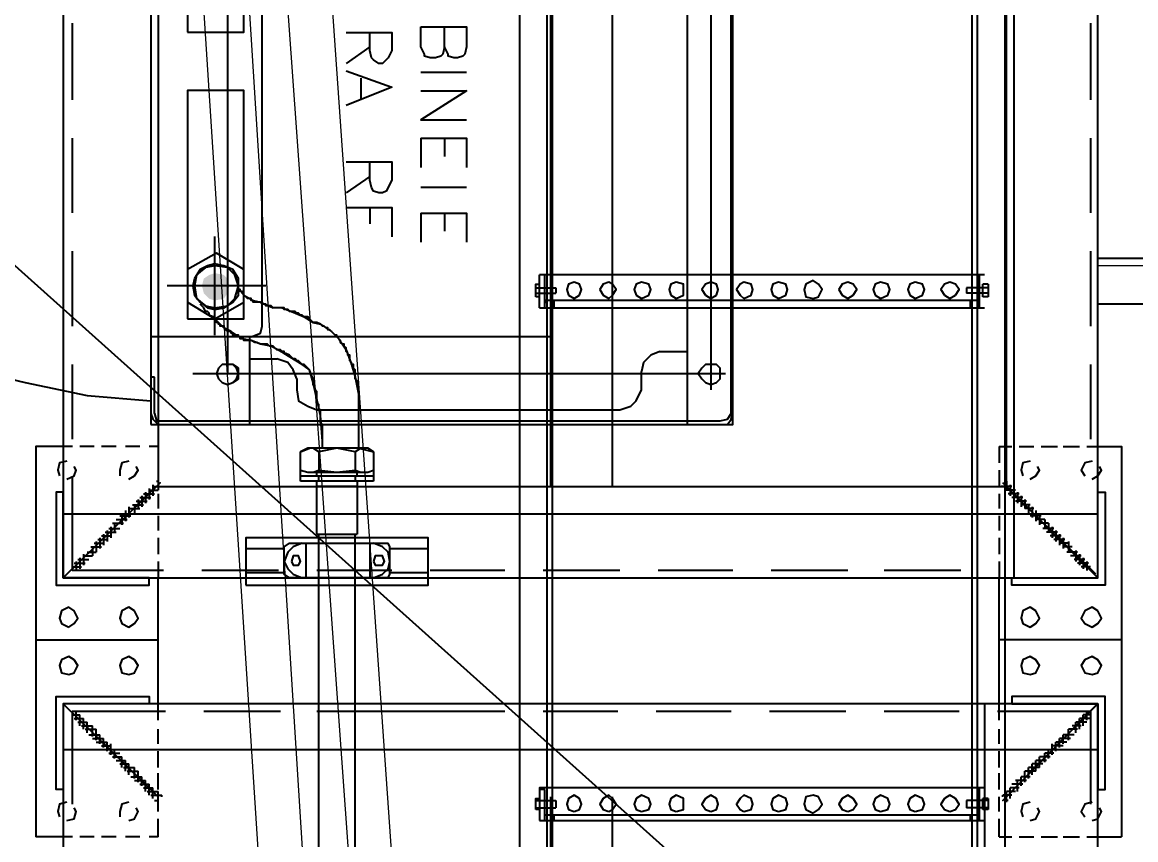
# Model space of a CAD drawing. Header units: millimetres. Extents: x 37 to 259, y 69 to 300.
# Drawn here: x 112.785 to 113.703, y 99.904 to 100.578 of the extents above; entities that cross this region are included whole.
import ezdxf
from ezdxf import colors
from ezdxf.entities.mleader import LeaderData, LeaderLine
from ezdxf.math import Vec2, Vec3

# ---------------------------------------------------------------- set-up
doc = ezdxf.new("R2010")
doc.units = ezdxf.units.MM
doc.linetypes.add('atContinuous2', pattern=[0])
doc.linetypes.add('DASHED2', pattern=[0.375, 0.25, -0.125])
doc.layers.get('0').update_dxf_attribs({"lineweight": 0})
for name, color, linetype, lineweight in [('1', 8, 'Continuous', 0), ('8', 8, 'Continuous', 0), ('9', 96, 'Continuous', 0), ('AT&T_PROYECTO ELECTRICA', 5, 'Continuous', 0), ('AUXILIAR', 8, 'DASHED2', 0), ('MANGUERA', 8, 'atContinuous2', 0)]:
    doc.layers.add(name, color=color, linetype=linetype, lineweight=lineweight)
doc.layers.add('AT&T_PROYECTO F.O', color=5, linetype='Continuous')
doc.styles.add('TEXTOS', font='romans.shx')

# ---------------------------------------------------------------- blocks, each defined once
blk = doc.blocks.new('A$Ca43bcb66')
at = {"linetype": 'Continuous'}
for points in [[(0.81384, 1.70139), (0.81685, 1.69838), (0.81685, 1.71794)], [(0.81384, 1.70139), (0.81384, 1.71343), (0.81685, 1.71794)], [(0.81685, 1.69838), (0.82437, 1.69688), (0.82437, 1.71944)], [(0.81685, 1.69838), (0.81685, 1.71794), (0.82437, 1.71944)], [(0.82437, 1.69688), (0.82437, 1.71944), (0.82888, 1.71794)], [(0.82437, 1.69688), (0.82888, 1.69838), (0.82888, 1.71794)], [(0.82888, 1.69838), (0.82888, 1.71794), (0.8334, 1.71343)], [(0.81234, 1.70741), (0.81384, 1.70139), (0.81384, 1.71343)], [(0.82888, 1.69838), (0.8334, 1.70139), (0.8334, 1.71343)], [(0.8334, 1.70139), (0.8334, 1.71343), (0.8349, 1.70741)]]:
    blk.add_hatch(color=256, dxfattribs=at).paths.add_polyline_path(points)
for p, q in [((0.19406, 2.14366), (0.55209, 2.14366)), ((0.55209, 2.14818), (0.55209, 2.1226)), ((0.871, 2.14065), (0.871, 2.12411)), ((0.18654, 2.13915), (0.19105, 2.13915)), ((0.18654, 2.13765), (0.20459, 2.13765)), ((0.18654, 2.13163), (0.20459, 2.13163)), ((0.18654, 2.13012), (0.19105, 2.13012)), ((0.19105, 2.13915), (0.19105, 2.13012)), ((0.17751, 2.0519), (0.17751, 1.9481)), ((0.871, 2.0519), (0.871, 1.9481)), ((0.54757, 1.74953), (0.87702, 1.74953)), ((0.19406, 1.71944), (0.55209, 1.71944)), ((0.55209, 1.72546), (0.55209, 1.69838)), ((0.18654, 1.71643), (0.19105, 1.71643)), ((0.18654, 1.71343), (0.20459, 1.71343)), ((0.18654, 1.70891), (0.20459, 1.70891)), ((0.19105, 1.71643), (0.19105, 1.7059)), ((0.18654, 1.7059), (0.19105, 1.7059)), ((0.18954, 1.69838), (0.5566, 1.69838))]:
    blk.add_line(p, q, dxfattribs=at)
for points in [[(0.54607, 0.00301), (0.54607, 3.8601)], [(0.173, 0.00301), (0.173, 3.84656)], [(0.19556, 0.00301), (0.19556, 3.84656)], [(0.20008, 0.00301), (0.20008, 3.84656)], [(0.55058, 0.00301), (0.55058, 3.84656)], [(0.57315, 0.00301), (0.57315, 3.84656)], [(0.94923, 2.90485), (0.09628, 2.90485), (0.09628, 2.0519), (0.94923, 2.0519), (0.94923, 2.90485)], [(0.18954, 2.0519), (0.18954, 2.90485)], [(0.49643, 2.82813), (0.49643, 2.12862)], [(0.54757, 2.12862), (0.54757, 2.82813)], [(0.70854, 2.22339), (0.70854, 1.912)], [(0.73862, 2.22339), (0.73862, 1.912)], [(0.1053, 2.16171), (0.07672, 2.16171)], [(0.09628, 1.83979), (0.07672, 1.83979), (0.07672, 2.16171)], [(0.12486, 2.16171), (0.11132, 2.16171)], [(0.14291, 2.16171), (0.12937, 2.16171)], [(0.16096, 2.16171), (0.14893, 2.16171)], [(0.17751, 2.16171), (0.16698, 2.16171)], [(0.17751, 2.16171), (0.17751, 2.14667)], [(0.871, 2.16171), (0.87853, 2.16171)], [(0.871, 2.16171), (0.871, 2.14667)], [(0.88605, 2.16171), (0.89808, 2.16171)], [(0.9056, 2.16171), (0.91764, 2.16171)], [(0.92366, 2.16171), (0.93569, 2.16171)], [(0.94171, 2.16171), (0.95224, 2.16171)], [(0.95224, 1.83979), (0.97179, 1.83979), (0.97179, 2.16171)], [(0.95224, 2.16171), (0.97179, 2.16171)], [(0.10079, 2.14818), (0.09628, 2.14667), (0.09327, 2.14065), (0.09477, 2.13765)], [(0.10079, 2.13313), (0.10681, 2.13464), (0.10982, 2.14065), (0.10681, 2.14517)], [(0.15194, 2.14818), (0.14742, 2.14667), (0.14442, 2.14065), (0.14592, 2.13765)], [(0.15194, 2.13313), (0.15795, 2.13464), (0.15946, 2.14065), (0.15795, 2.14517)], [(0.17751, 2.14065), (0.17751, 2.12862)], [(0.18954, 2.1211), (0.5566, 2.1211), (0.5566, 2.14818)], [(0.5566, 2.14818), (0.18954, 2.14818)], [(0.19406, 2.1211), (0.19406, 2.14818)], [(0.20158, 2.14366), (0.20158, 2.14818)], [(0.21813, 2.14065), (0.21361, 2.13915), (0.21061, 2.13464), (0.21361, 2.13012), (0.21813, 2.12712), (0.22264, 2.13012), (0.22565, 2.13464), (0.22264, 2.13915), (0.21813, 2.14065)], [(0.24671, 2.14065), (0.24069, 2.13915), (0.23919, 2.13464), (0.24069, 2.13012), (0.24671, 2.12712), (0.25122, 2.13012), (0.25273, 2.13464), (0.25122, 2.13915), (0.24671, 2.14065)], [(0.27529, 2.14065), (0.26927, 2.13915), (0.26777, 2.13464), (0.26927, 2.13012), (0.27529, 2.12712), (0.2798, 2.13012), (0.28131, 2.13464), (0.2798, 2.13915), (0.27529, 2.14065)], [(0.30237, 2.14065), (0.29786, 2.13915), (0.29485, 2.13464), (0.29786, 2.13012), (0.30237, 2.12712), (0.30688, 2.13012), (0.30989, 2.13464), (0.30688, 2.13915), (0.30237, 2.14065)], [(0.33095, 2.14216), (0.32644, 2.13915), (0.32343, 2.13464), (0.32644, 2.12862), (0.33095, 2.12712), (0.33697, 2.12862), (0.33847, 2.13464), (0.33697, 2.13915), (0.33095, 2.14216)], [(0.35953, 2.14065), (0.35352, 2.13915), (0.35201, 2.13464), (0.35352, 2.13012), (0.35953, 2.12712), (0.36405, 2.13012), (0.36555, 2.13464), (0.36405, 2.13915), (0.35953, 2.14065)], [(0.38812, 2.14065), (0.3821, 2.13915), (0.38059, 2.13464), (0.3821, 2.13012), (0.38812, 2.12712), (0.39112, 2.13012), (0.39413, 2.13464), (0.39112, 2.13915), (0.38812, 2.14065)], [(0.41519, 2.14065), (0.41068, 2.13915), (0.40918, 2.13464), (0.41068, 2.13012), (0.41519, 2.12712), (0.41971, 2.13012), (0.42272, 2.13464), (0.41971, 2.13915), (0.41519, 2.14065)], [(0.44378, 2.14065), (0.43776, 2.13915), (0.43776, 2.13012), (0.44378, 2.12712), (0.44829, 2.13012), (0.44979, 2.13464), (0.44829, 2.13915), (0.44378, 2.14065)], [(0.47236, 2.14065), (0.46634, 2.13915), (0.46484, 2.13464), (0.46634, 2.13012), (0.47236, 2.12712), (0.47687, 2.13012), (0.47838, 2.13464), (0.47687, 2.13915), (0.47236, 2.14065)], [(0.49944, 2.14065), (0.49643, 2.13915), (0.49342, 2.13464), (0.49643, 2.13012), (0.49944, 2.12712), (0.50395, 2.13012), (0.50696, 2.13464), (0.50395, 2.13915), (0.49944, 2.14065)], [(0.52802, 2.14065), (0.52351, 2.13915), (0.522, 2.13464), (0.52351, 2.13012), (0.52802, 2.12712), (0.53253, 2.13012), (0.53404, 2.13464), (0.53253, 2.13915), (0.52802, 2.14065)], [(0.54457, 2.14818), (0.54457, 2.14366)], [(0.89507, 2.14818), (0.89056, 2.14667), (0.88755, 2.14065), (0.88906, 2.13765)], [(0.89507, 2.13313), (0.90109, 2.13464), (0.90259, 2.14065), (0.90259, 2.14517)], [(0.94622, 2.14818), (0.9402, 2.14667), (0.9387, 2.14065), (0.9402, 2.13765)], [(0.94622, 2.13313), (0.95224, 2.13464), (0.95374, 2.14065), (0.95224, 2.14517)], [(0.09778, 2.0534), (0.1745, 2.13163), (0.09628, 2.0519)], [(0.17901, 2.05792), (0.10229, 2.05792), (0.10229, 2.13464)], [(0.16848, 2.13012), (0.16848, 2.1211)], [(0.16999, 2.13163), (0.17149, 2.13163)], [(0.17149, 2.13313), (0.17149, 2.12411)], [(0.18654, 2.13012), (0.18654, 2.13915)], [(0.20459, 2.13163), (0.20459, 2.13765)], [(0.55961, 2.13765), (0.54306, 2.13765)], [(0.54306, 2.13163), (0.54306, 2.13765)], [(0.55961, 2.13163), (0.54306, 2.13163)], [(0.55961, 2.13915), (0.55961, 2.13012), (0.5566, 2.13012)], [(0.5566, 2.13915), (0.55961, 2.13915)], [(0.94171, 2.13464), (0.94171, 2.05792), (0.86499, 2.05792)], [(0.87401, 2.13163), (0.871, 2.13163)], [(0.87552, 2.13012), (0.87552, 2.1211)], [(0.16698, 2.0519), (0.09628, 2.0519), (0.09628, 2.1226), (0.09026, 2.1226), (0.09026, 2.04588), (0.16698, 2.04588), (0.16698, 2.0519)], [(0.16096, 2.1211), (0.16848, 2.1211)], [(0.16247, 2.12411), (0.16247, 2.11508)], [(0.16397, 2.12411), (0.17149, 2.12411)], [(0.16698, 2.12712), (0.1745, 2.12712)], [(0.1745, 2.12862), (0.1745, 2.12712)], [(0.17751, 2.1226), (0.17751, 2.10906)], [(0.55209, 2.1226), (0.5566, 2.1226)], [(0.868, 2.12862), (0.868, 2.12712)], [(0.87702, 2.12712), (0.868, 2.12712)], [(0.94923, 2.0519), (0.871, 2.12862)], [(0.88003, 2.12411), (0.871, 2.12411)], [(0.871, 2.1226), (0.871, 2.10906)], [(0.88304, 2.1211), (0.87552, 2.1211)], [(0.87853, 2.12712), (0.87853, 2.11809)], [(0.87853, 2.0519), (0.94923, 2.0519), (0.94923, 2.1226), (0.95525, 2.1226), (0.95525, 2.04588), (0.87853, 2.04588), (0.87853, 2.0519)], [(0.88153, 2.12411), (0.88153, 2.11508)], [(0.15194, 2.11207), (0.15946, 2.11207)], [(0.15344, 2.11358), (0.15344, 2.10455)], [(0.15495, 2.11508), (0.16397, 2.11508)], [(0.15645, 2.11659), (0.15645, 2.10756)], [(0.15795, 2.11809), (0.16698, 2.11809)], [(0.15946, 2.11959), (0.15946, 2.11207)], [(0.88605, 2.11809), (0.87853, 2.11809)], [(0.89056, 2.11508), (0.88153, 2.11508)], [(0.88454, 2.11959), (0.88454, 2.11207)], [(0.89357, 2.11207), (0.88454, 2.11207)], [(0.88755, 2.11659), (0.88755, 2.10756)], [(0.89056, 2.11358), (0.89056, 2.10455)], [(0.14442, 2.10455), (0.15344, 2.10455)], [(0.14442, 2.10455), (0.14442, 2.09552)], [(0.14742, 2.10756), (0.14742, 2.09853)], [(0.14742, 2.10756), (0.15645, 2.10756)], [(0.15043, 2.11057), (0.15043, 2.10154)], [(0.17751, 2.10455), (0.17751, 2.09101)], [(0.871, 2.10455), (0.871, 2.09101)], [(0.89658, 2.10756), (0.88755, 2.10756)], [(0.89959, 2.10455), (0.89056, 2.10455)], [(0.89507, 2.11057), (0.89507, 2.10154)], [(0.89808, 2.10756), (0.89808, 2.09853)], [(0.90109, 2.10455), (0.90109, 2.09552)], [(0.13388, 2.09402), (0.13388, 2.08499)], [(0.13539, 2.09552), (0.14442, 2.09552)], [(0.13689, 2.09703), (0.13689, 2.08951)], [(0.1384, 2.09853), (0.14742, 2.09853)], [(0.1399, 2.10004), (0.1399, 2.09252)], [(0.14141, 2.10154), (0.15043, 2.10154)], [(0.90259, 2.10154), (0.89507, 2.10154)], [(0.9056, 2.09853), (0.89808, 2.09853)], [(0.90861, 2.09552), (0.90109, 2.09552)], [(0.90711, 2.09703), (0.90711, 2.08951)], [(0.91012, 2.09402), (0.91012, 2.08499)], [(0.94923, 2.08951), (0.09628, 2.08951)], [(0.12486, 2.0865), (0.13388, 2.0865)], [(0.12486, 2.08499), (0.12486, 2.07747)], [(0.12787, 2.088), (0.12787, 2.08048)], [(0.13088, 2.09101), (0.13088, 2.08349)], [(0.13238, 2.09252), (0.1399, 2.09252)], [(0.17751, 2.08499), (0.17751, 2.07296)], [(0.871, 2.08499), (0.871, 2.07296)], [(0.91162, 2.09252), (0.90259, 2.09252)], [(0.91764, 2.0865), (0.91012, 2.0865)], [(0.91313, 2.09101), (0.91313, 2.08349)], [(0.91613, 2.088), (0.91613, 2.08048)], [(0.91914, 2.08499), (0.91914, 2.07747)], [(0.11433, 2.07597), (0.11433, 2.06694)], [(0.11583, 2.07747), (0.12486, 2.07747)], [(0.11884, 2.08048), (0.12787, 2.08048)], [(0.12035, 2.08199), (0.12035, 2.07296)], [(0.12185, 2.08349), (0.13088, 2.08349)], [(0.92215, 2.08349), (0.91313, 2.08349)], [(0.92516, 2.08048), (0.91613, 2.08048)], [(0.92817, 2.07747), (0.91914, 2.07747)], [(0.92215, 2.08199), (0.92215, 2.07296)], [(0.92516, 2.07898), (0.92516, 2.06995)], [(0.92967, 2.07597), (0.92967, 2.06694)], [(0.1053, 2.06694), (0.11433, 2.06694)], [(0.10831, 2.06995), (0.10831, 2.06093)], [(0.10982, 2.06995), (0.11734, 2.06995)], [(0.11132, 2.07296), (0.11132, 2.06393)], [(0.11282, 2.07296), (0.12035, 2.07296)], [(0.93118, 2.07296), (0.92215, 2.07296)], [(0.93419, 2.06995), (0.92516, 2.06995)], [(0.93719, 2.06694), (0.92967, 2.06694)], [(0.93268, 2.07296), (0.93268, 2.06393)], [(0.93569, 2.06995), (0.93569, 2.06093)], [(0.10229, 2.06393), (0.11132, 2.06393)], [(0.10229, 2.06093), (0.10831, 2.06093)], [(0.1053, 2.06544), (0.1053, 2.05792)], [(0.17751, 2.06544), (0.17751, 2.0519)], [(0.27228, 2.05792), (0.21061, 2.05792)], [(0.36706, 2.05792), (0.30387, 2.05792)], [(0.46032, 2.05792), (0.39865, 2.05792)], [(0.55359, 2.05792), (0.49191, 2.05792)], [(0.74013, 2.05792), (0.58518, 2.05792)], [(0.8334, 2.05792), (0.77021, 2.05792)], [(0.871, 2.06544), (0.871, 2.0519)], [(0.9402, 2.06393), (0.93268, 2.06393)], [(0.94171, 2.06093), (0.93569, 2.06093)], [(0.9387, 2.06544), (0.9387, 2.05792)], [(0.10079, 2.02783), (0.09628, 2.02633), (0.09327, 2.02031), (0.09628, 2.0158), (0.10079, 2.01279), (0.10681, 2.0158), (0.10982, 2.02031), (0.10681, 2.02633), (0.10079, 2.02783)], [(0.15194, 2.02783), (0.14742, 2.02633), (0.14442, 2.02031), (0.14742, 2.0158), (0.15194, 2.01279), (0.15795, 2.0158), (0.15946, 2.02031), (0.15795, 2.02633), (0.15194, 2.02783)], [(0.89507, 2.02783), (0.89056, 2.02633), (0.88755, 2.02031), (0.89056, 2.0158), (0.89507, 2.01279), (0.90109, 2.0158), (0.90259, 2.02031), (0.90109, 2.02633), (0.89507, 2.02783)], [(0.94472, 2.02783), (0.9402, 2.02633), (0.93719, 2.02031), (0.9402, 2.0158), (0.94472, 2.01279), (0.95073, 2.0158), (0.95224, 2.02031), (0.95073, 2.02633), (0.94472, 2.02783)], [(0.07672, 1.99925), (0.17751, 1.99925)], [(0.97179, 1.99925), (0.871, 1.99925)], [(0.10079, 1.98872), (0.09628, 1.98571), (0.09327, 1.9812), (0.09628, 1.97518), (0.10079, 1.97217), (0.10681, 1.97518), (0.10982, 1.9812), (0.10681, 1.98571), (0.10079, 1.98872)], [(0.15194, 1.98872), (0.14742, 1.98571), (0.14442, 1.9812), (0.14742, 1.97518), (0.15194, 1.97217), (0.15795, 1.97518), (0.15946, 1.9812), (0.15795, 1.98571), (0.15194, 1.98872)], [(0.89507, 1.98872), (0.89056, 1.98571), (0.88755, 1.9812), (0.89056, 1.97518), (0.89507, 1.97217), (0.90109, 1.97518), (0.90259, 1.9812), (0.90109, 1.98571), (0.89507, 1.98872)], [(0.94472, 1.98872), (0.9402, 1.98571), (0.93719, 1.9812), (0.9402, 1.97518), (0.94472, 1.97217), (0.95073, 1.97518), (0.95224, 1.9812), (0.95073, 1.98571), (0.94472, 1.98872)], [(0.16698, 1.9481), (0.09628, 1.9481), (0.09628, 1.8774), (0.09026, 1.8774), (0.09026, 1.95412), (0.16698, 1.95412), (0.16698, 1.9481)], [(0.09628, 1.9481), (0.1745, 1.86988)], [(0.94923, 1.9481), (0.09628, 1.9481), (0.09628, 1.09665), (0.94923, 1.09665), (0.94923, 1.9481)], [(0.16548, 1.09665), (0.16548, 1.9481)], [(0.17751, 1.93456), (0.17751, 1.9481)], [(0.7988, 1.95412), (0.64836, 1.95412), (0.64836, 1.91501), (0.7988, 1.91501), (0.7988, 1.95412)], [(0.69349, 1.9481), (0.68597, 1.94509), (0.68146, 1.94058), (0.67995, 1.93456), (0.68146, 1.92704), (0.68597, 1.92253), (0.69349, 1.91952)], [(0.68146, 1.9481), (0.67995, 1.94509), (0.67995, 1.92253), (0.68146, 1.91952)], [(0.68146, 1.9481), (0.76269, 1.9481), (0.76721, 1.94509), (0.76721, 1.92253), (0.76269, 1.91952), (0.68146, 1.91952)], [(0.6965, 1.91952), (0.6965, 1.9481)], [(0.74915, 1.91952), (0.74915, 1.9481)], [(0.75216, 1.91952), (0.75968, 1.92253), (0.7642, 1.92704), (0.76721, 1.93456), (0.7642, 1.94058), (0.75968, 1.94509), (0.75216, 1.9481)], [(0.94622, 1.94509), (0.8695, 1.86988), (0.94923, 1.9481)], [(0.871, 1.93456), (0.871, 1.9481)], [(0.87853, 1.9481), (0.94923, 1.9481), (0.94923, 1.8774), (0.95525, 1.8774), (0.95525, 1.95412), (0.87853, 1.95412), (0.87853, 1.9481)], [(0.09778, 1.94509), (0.14442, 1.89996)], [(0.10229, 1.93907), (0.10982, 1.93907)], [(0.1053, 1.93456), (0.1053, 1.94208)], [(0.10831, 1.93155), (0.10831, 1.94058)], [(0.11132, 1.92854), (0.11132, 1.93757)], [(0.2091, 1.94208), (0.27228, 1.94208)], [(0.30237, 1.94208), (0.36555, 1.94208)], [(0.39714, 1.94208), (0.45882, 1.94208)], [(0.49041, 1.94208), (0.55359, 1.94208)], [(0.58518, 1.94208), (0.64686, 1.94208)], [(0.67995, 1.94359), (0.64836, 1.94359)], [(0.67845, 1.94208), (0.74013, 1.94208)], [(0.69349, 1.93456), (0.69199, 1.93757), (0.68597, 1.93757), (0.68447, 1.93456), (0.68597, 1.93005), (0.69199, 1.93005), (0.69349, 1.93456)], [(0.76119, 1.93456), (0.75968, 1.93757), (0.75517, 1.93757), (0.75367, 1.93456), (0.75517, 1.93005), (0.75968, 1.93005), (0.76119, 1.93456)], [(0.7988, 1.94359), (0.76721, 1.94359)], [(0.77172, 1.94208), (0.8349, 1.94208)], [(0.86649, 1.94208), (0.94171, 1.94208), (0.94171, 1.86536)], [(0.93268, 1.92854), (0.93268, 1.93757)], [(0.94171, 1.93907), (0.93419, 1.93907)], [(0.93569, 1.93155), (0.93569, 1.94058)], [(0.9387, 1.93456), (0.9387, 1.94208)], [(0.1038, 1.93607), (0.11282, 1.93607)], [(0.10681, 1.93306), (0.11583, 1.93306)], [(0.10982, 1.93005), (0.11884, 1.93005)], [(0.11433, 1.92554), (0.11433, 1.93456)], [(0.17751, 1.91501), (0.17751, 1.92854)], [(0.871, 1.91501), (0.871, 1.92854)], [(0.93268, 1.93005), (0.92516, 1.93005)], [(0.92516, 1.92253), (0.92516, 1.93005)], [(0.93719, 1.93306), (0.92817, 1.93306)], [(0.9402, 1.93607), (0.93118, 1.93607)], [(0.11282, 1.92704), (0.12185, 1.92704)], [(0.11734, 1.92253), (0.12486, 1.92253)], [(0.12035, 1.91801), (0.12035, 1.92704)], [(0.12035, 1.91952), (0.12787, 1.91952)], [(0.12486, 1.91501), (0.12486, 1.92403)], [(0.12787, 1.912), (0.12787, 1.92102)], [(0.67995, 1.92403), (0.64836, 1.92403)], [(0.7988, 1.92403), (0.76721, 1.92403)], [(0.91613, 1.912), (0.91613, 1.92102)], [(0.92366, 1.91952), (0.91613, 1.91952)], [(0.92666, 1.92253), (0.91764, 1.92253)], [(0.91914, 1.91501), (0.91914, 1.92403)], [(0.92967, 1.92704), (0.92215, 1.92704)], [(0.92215, 1.91801), (0.92215, 1.92704)], [(0.12335, 1.91651), (0.13238, 1.91651)], [(0.12636, 1.9135), (0.13539, 1.9135)], [(0.12937, 1.91049), (0.1384, 1.91049)], [(0.13088, 1.90899), (0.13088, 1.91801)], [(0.13388, 1.90598), (0.13388, 1.91501)], [(0.13689, 1.90297), (0.13689, 1.91049)], [(0.70703, 1.86837), (0.70703, 1.912)], [(0.74013, 1.912), (0.70703, 1.912)], [(0.74013, 1.912), (0.74013, 1.86837)], [(0.91463, 1.91049), (0.9056, 1.91049)], [(0.90711, 1.90297), (0.90711, 1.91049)], [(0.91012, 1.90598), (0.91012, 1.91501)], [(0.91764, 1.9135), (0.91012, 1.9135)], [(0.91313, 1.90899), (0.91313, 1.91801)], [(0.92065, 1.91651), (0.91313, 1.91651)], [(0.13238, 1.90748), (0.14141, 1.90748)], [(0.13689, 1.90297), (0.14442, 1.90297)], [(0.1399, 1.89996), (0.1399, 1.90748)], [(0.14442, 1.89545), (0.14442, 1.90448)], [(0.14742, 1.89244), (0.14742, 1.90147)], [(0.17751, 1.89695), (0.17751, 1.90899)], [(0.871, 1.89695), (0.871, 1.90899)], [(0.89808, 1.89244), (0.89808, 1.90147)], [(0.90861, 1.90297), (0.89959, 1.90297)], [(0.90109, 1.89545), (0.90109, 1.90448)], [(0.91162, 1.90748), (0.90259, 1.90748)], [(0.94923, 1.89545), (0.09628, 1.89545)], [(0.1399, 1.89996), (0.14742, 1.89996)], [(0.14291, 1.89695), (0.15194, 1.89695)], [(0.15043, 1.88943), (0.15043, 1.89846)], [(0.15344, 1.88793), (0.15344, 1.89545)], [(0.89056, 1.88793), (0.89056, 1.89545)], [(0.90259, 1.89695), (0.89357, 1.89695)], [(0.89507, 1.88943), (0.89507, 1.89846)], [(0.9056, 1.89996), (0.89658, 1.89996)], [(0.14893, 1.89094), (0.15645, 1.89094)], [(0.15194, 1.88793), (0.15946, 1.88793)], [(0.15495, 1.88492), (0.16397, 1.88492)], [(0.15645, 1.88341), (0.15645, 1.89094)], [(0.15946, 1.88041), (0.15946, 1.88943)], [(0.16247, 1.8774), (0.16247, 1.88642)], [(0.17751, 1.8789), (0.17751, 1.89094)], [(0.871, 1.8789), (0.871, 1.89094)], [(0.87853, 1.87439), (0.87853, 1.88341)], [(0.88906, 1.88492), (0.88003, 1.88492)], [(0.88153, 1.8774), (0.88153, 1.88642)], [(0.89206, 1.88793), (0.88304, 1.88793)], [(0.88454, 1.88041), (0.88454, 1.88943)], [(0.89507, 1.89094), (0.88605, 1.89094)], [(0.88755, 1.88341), (0.88755, 1.89094)], [(0.15795, 1.88191), (0.16698, 1.88191)], [(0.16096, 1.8789), (0.16999, 1.8789)], [(0.16397, 1.87589), (0.173, 1.87589)], [(0.16848, 1.87138), (0.16848, 1.88041)], [(0.17149, 1.86837), (0.17149, 1.87589)], [(0.871, 1.85935), (0.871, 1.87589)], [(0.87853, 1.87589), (0.871, 1.87589)], [(0.88304, 1.8789), (0.87401, 1.8789)], [(0.87552, 1.87138), (0.87552, 1.88041)], [(0.88605, 1.88191), (0.87702, 1.88191)], [(0.10079, 1.86687), (0.09628, 1.86386), (0.09327, 1.85935), (0.09477, 1.85634)], [(0.10079, 1.85182), (0.10681, 1.85333), (0.10982, 1.85935), (0.10681, 1.86386)], [(0.15194, 1.86687), (0.14742, 1.86386), (0.14442, 1.85935), (0.14592, 1.85634)], [(0.15194, 1.85182), (0.15795, 1.85333), (0.15946, 1.85935), (0.15795, 1.86386)], [(0.16698, 1.87288), (0.17601, 1.87288)], [(0.871, 1.87288), (0.17149, 1.87288), (0.17149, 1.17187), (0.871, 1.17187), (0.871, 1.87288)], [(0.17751, 1.85935), (0.17751, 1.87288)], [(0.49643, 1.87288), (0.49643, 1.17187)], [(0.54757, 1.17187), (0.54757, 1.87288)], [(0.69349, 1.86837), (0.75367, 1.86837)], [(0.70553, 1.84129), (0.69349, 1.8443), (0.69349, 1.86837)], [(0.75367, 1.86386), (0.69349, 1.86386)], [(0.70703, 1.87288), (0.74013, 1.87288)], [(0.70703, 1.86386), (0.70703, 1.86085)], [(0.70854, 1.86386), (0.70854, 1.86837)], [(0.73862, 1.86837), (0.73862, 1.86386)], [(0.74013, 1.86386), (0.74013, 1.86085)], [(0.75367, 1.86837), (0.75367, 1.8443), (0.74615, 1.84129)], [(0.87552, 1.87288), (0.868, 1.87288)], [(0.87251, 1.86837), (0.871, 1.86837)], [(0.89507, 1.86687), (0.89056, 1.86386), (0.88755, 1.85935), (0.88906, 1.85634)], [(0.89507, 1.85182), (0.90109, 1.85333), (0.90259, 1.85935), (0.90259, 1.86386)], [(0.94622, 1.86687), (0.9402, 1.86386), (0.9387, 1.85935), (0.9402, 1.85634)], [(0.94622, 1.85182), (0.95224, 1.85333), (0.95374, 1.85935), (0.95224, 1.86386)], [(0.69801, 1.86085), (0.69349, 1.85935)], [(0.75367, 1.85935), (0.74765, 1.86085), (0.69801, 1.86085)], [(0.70854, 1.85935), (0.70402, 1.86085)], [(0.73862, 1.85935), (0.72358, 1.86085), (0.70854, 1.85935)], [(0.70854, 1.8443), (0.70854, 1.85935)], [(0.74314, 1.86085), (0.73862, 1.85935)], [(0.73862, 1.8443), (0.73862, 1.85935)], [(0.17751, 1.83979), (0.17751, 1.85333)], [(0.871, 1.83979), (0.871, 1.85333)], [(0.1053, 1.83979), (0.09628, 1.83979)], [(0.12486, 1.83979), (0.11132, 1.83979)], [(0.14291, 1.83979), (0.12937, 1.83979)], [(0.16096, 1.83979), (0.14893, 1.83979)], [(0.17751, 1.83979), (0.16698, 1.83979)], [(0.69349, 1.8443), (0.69801, 1.84129)], [(0.69801, 1.84129), (0.74765, 1.84129), (0.75367, 1.8443)], [(0.70402, 1.84129), (0.70854, 1.8443)], [(0.70553, 1.84129), (0.70553, 1.79165), (0.70703, 1.79015), (0.70703, 1.78563), (0.70854, 1.78413), (0.70854, 1.77661), (0.71004, 1.7751), (0.71004, 1.77209), (0.71155, 1.77209), (0.71155, 1.77059), (0.71305, 1.76909), (0.71305, 1.76457), (0.71455, 1.76457), (0.71455, 1.76307), (0.71606, 1.76156), (0.71606, 1.75856), (0.71756, 1.75705), (0.71756, 1.75555), (0.71907, 1.75555), (0.72057, 1.75404), (0.72057, 1.75254), (0.72358, 1.74953), (0.72358, 1.74803), (0.72508, 1.74803), (0.72809, 1.74502)], [(0.70854, 1.8443), (0.72358, 1.84129), (0.73862, 1.8443), (0.74314, 1.84129)], [(0.73561, 1.84129), (0.73561, 1.82174), (0.73712, 1.82023), (0.73712, 1.8097), (0.73862, 1.8097), (0.73862, 1.80519), (0.74013, 1.80369), (0.74013, 1.79466), (0.74163, 1.79316), (0.74163, 1.79165), (0.74314, 1.78864), (0.74314, 1.78413), (0.74464, 1.78112), (0.74615, 1.77661), (0.75066, 1.77209), (0.75216, 1.77209), (0.75517, 1.76909), (0.75668, 1.76909), (0.75818, 1.76758), (0.75968, 1.76758), (0.76269, 1.76457), (0.7657, 1.76307), (0.76721, 1.76307), (0.76721, 1.76156), (0.76871, 1.76156), (0.77021, 1.76006), (0.77322, 1.76006), (0.77623, 1.75705), (0.77924, 1.75705), (0.78074, 1.75555), (0.78676, 1.75555), (0.78977, 1.75404), (0.79127, 1.75404), (0.79428, 1.75254), (0.8003, 1.75254), (0.8003, 1.75103), (0.80331, 1.75103), (0.80331, 1.74953), (0.80481, 1.74953), (0.80481, 1.74803), (0.80933, 1.74803), (0.80933, 1.74652), (0.81083, 1.74652), (0.81083, 1.74502), (0.81384, 1.74502), (0.81685, 1.74201), (0.81685, 1.7405), (0.81986, 1.7405), (0.81986, 1.739), (0.82136, 1.739), (0.82136, 1.7375), (0.82287, 1.7375), (0.82437, 1.73599), (0.82437, 1.73298), (0.82587, 1.73298), (0.82888, 1.73148), (0.82888, 1.72997), (0.83039, 1.72847), (0.83189, 1.72847), (0.8334, 1.72546), (0.8364, 1.72245)], [(0.871, 1.83979), (0.87853, 1.83979)], [(0.88605, 1.83979), (0.89808, 1.83979)], [(0.9056, 1.83979), (0.91764, 1.83979)], [(0.92366, 1.83979), (0.93569, 1.83979)], [(0.94171, 1.83979), (0.95224, 1.83979)], [(0.10229, 1.77209), (0.10229, 1.83377)], [(0.73561, 1.83528), (0.73712, 1.81422), (0.74314, 1.78714), (0.74615, 1.77661), (0.75216, 1.77209), (0.76721, 1.76307), (0.77774, 1.75705), (0.78676, 1.75555), (0.79428, 1.75254), (0.80181, 1.75103), (0.81083, 1.74502), (0.81685, 1.74201), (0.82437, 1.73449)], [(0.94171, 1.83377), (0.94171, 1.77209)], [(0.87702, 1.82174), (0.39714, 1.82174), (0.39714, 1.22302), (0.87702, 1.22302), (0.87702, 1.82174)], [(0.40165, 1.82174), (0.39865, 1.81722), (0.39714, 1.81271)], [(0.40767, 1.81873), (0.40165, 1.81722), (0.39865, 1.81271)], [(0.87401, 1.81271), (0.87251, 1.81873), (0.40767, 1.81873)], [(0.43475, 1.22302), (0.43475, 1.82174)], [(0.79579, 1.74953), (0.79579, 1.82174)], [(0.87702, 1.81271), (0.87552, 1.81722), (0.871, 1.82174)], [(0.39865, 1.81271), (0.39865, 1.23204)], [(0.75668, 1.78413), (0.75668, 1.79316), (0.75517, 1.80218), (0.74765, 1.80669), (0.74013, 1.8097), (0.49041, 1.8097), (0.48138, 1.80669), (0.47687, 1.80218), (0.47236, 1.79316), (0.47236, 1.77811)], [(0.87401, 1.81271), (0.87401, 1.78263)], [(1.48176, 1.24709), (1.47273, 1.29974), (1.4592, 1.34938), (1.44114, 1.39902), (1.42008, 1.44716), (1.39451, 1.49229), (1.36593, 1.53592), (1.33283, 1.57653), (1.29673, 1.61414), (1.25912, 1.65024), (1.2185, 1.68334), (1.17337, 1.71042), (1.12824, 1.73599), (1.08011, 1.75705), (1.03046, 1.7751), (0.98082, 1.78714), (0.92967, 1.79767), (0.87702, 1.80218)], [(0.41519, 1.2516), (0.41519, 1.79316)], [(0.72208, 1.75103), (0.71606, 1.76006), (0.71155, 1.77209), (0.70854, 1.78263), (0.70553, 1.79767)], [(0.41519, 1.78864), (0.41068, 1.78714), (0.40767, 1.78413), (0.40767, 1.7751), (0.41068, 1.77209), (0.41971, 1.77209), (0.42272, 1.7751), (0.42572, 1.77962), (0.42272, 1.78413), (0.41971, 1.78714), (0.41519, 1.78864)], [(0.75668, 1.78413), (0.75968, 1.77661), (0.7642, 1.77059), (0.77322, 1.76758)], [(0.82136, 1.78413), (0.81835, 1.78714), (0.81384, 1.78864), (0.80933, 1.78714), (0.80481, 1.78413), (0.80481, 1.7751), (0.80933, 1.77209)], [(0.80933, 1.78714), (0.80632, 1.78413), (0.80481, 1.77962), (0.80632, 1.7751), (0.80933, 1.77209), (0.81835, 1.77209), (0.82136, 1.7751)], [(0.82287, 1.77962), (0.82136, 1.78413)], [(0.87401, 1.78263), (0.87702, 1.78263)], [(0.84242, 1.77962), (0.40316, 1.77962)], [(0.45731, 1.76156), (0.46484, 1.76457), (0.47085, 1.77059), (0.47236, 1.77811)], [(0.81384, 1.23656), (0.81384, 1.77962)], [(0.82136, 1.7751), (0.82287, 1.77962)], [(0.79579, 1.76758), (0.77322, 1.76758)], [(0.45731, 1.76156), (0.43475, 1.76156)], [(0.72208, 1.75103), (0.7296, 1.74351), (0.7311, 1.74351), (0.7311, 1.74201), (0.73261, 1.74201), (0.73411, 1.7405), (0.73561, 1.7405), (0.73712, 1.739), (0.74013, 1.7375), (0.74314, 1.7375), (0.74615, 1.73449), (0.74765, 1.73298), (0.75066, 1.73298), (0.75216, 1.73148), (0.75367, 1.73148), (0.75517, 1.72997), (0.75668, 1.72997), (0.75818, 1.72847), (0.76269, 1.72847), (0.7642, 1.72697), (0.76721, 1.72697), (0.76721, 1.72546), (0.77623, 1.72546), (0.77774, 1.72396), (0.78225, 1.72396), (0.78225, 1.72245), (0.78526, 1.72245), (0.78676, 1.72095), (0.79278, 1.72095), (0.79278, 1.71944), (0.79428, 1.71944), (0.79428, 1.71794), (0.79729, 1.71794), (0.8003, 1.71493), (0.80181, 1.71343), (0.80181, 1.71192), (0.80331, 1.71192), (0.80331, 1.71042), (0.80481, 1.71042)], [(0.76871, 1.72546), (0.76119, 1.72847), (0.75066, 1.73298), (0.74314, 1.7375), (0.73712, 1.739), (0.72809, 1.74502)], [(0.79428, 1.74953), (0.78676, 1.74652), (0.78526, 1.7405)], [(0.82437, 1.74803), (0.82437, 1.66679)], [(0.10229, 1.67883), (0.10229, 1.7405)], [(0.78526, 1.7405), (0.78526, 1.30425), (0.78676, 1.29823), (0.79428, 1.29522)], [(0.94171, 1.7405), (0.94171, 1.67883)], [(0.84693, 1.73449), (0.8003, 1.73449), (0.8003, 1.54645), (0.84693, 1.54645), (0.84693, 1.73449)], [(0.8003, 1.69387), (0.82287, 1.68033), (0.84693, 1.69387), (0.84693, 1.72095), (0.82437, 1.73449), (0.8003, 1.72095), (0.8003, 1.69387)], [(0.82437, 1.72697), (0.81685, 1.72546), (0.80933, 1.72095), (0.80481, 1.71493), (0.80481, 1.70139), (0.80933, 1.69387), (0.81685, 1.69086), (0.82437, 1.68936), (0.83039, 1.69086), (0.8364, 1.69387), (0.84092, 1.70139), (0.84242, 1.70741), (0.84092, 1.71493), (0.8364, 1.72095), (0.83039, 1.72546), (0.82437, 1.72697)], [(0.5566, 1.72546), (0.18954, 1.72546)], [(0.19406, 1.69838), (0.19406, 1.72546)], [(0.20158, 1.71944), (0.20158, 1.72546)], [(0.21813, 1.71794), (0.21361, 1.71493), (0.21061, 1.71042), (0.21361, 1.7059), (0.21813, 1.7044), (0.22264, 1.7059), (0.22565, 1.71042), (0.22264, 1.71493), (0.21813, 1.71794)], [(0.24671, 1.71794), (0.24069, 1.71493), (0.23919, 1.71042), (0.24069, 1.7059), (0.24671, 1.7044), (0.25122, 1.7059), (0.25273, 1.71042), (0.25122, 1.71493), (0.24671, 1.71794)], [(0.27529, 1.71794), (0.26927, 1.71493), (0.26777, 1.71042), (0.26927, 1.7059), (0.27529, 1.7044), (0.2798, 1.7059), (0.28131, 1.71042), (0.2798, 1.71493), (0.27529, 1.71794)], [(0.30237, 1.71794), (0.29786, 1.71493), (0.29485, 1.71042), (0.29786, 1.7059), (0.30237, 1.7044), (0.30688, 1.7059), (0.30989, 1.71042), (0.30688, 1.71493), (0.30237, 1.71794)], [(0.33095, 1.71794), (0.32644, 1.71643), (0.32343, 1.71042), (0.32644, 1.7059), (0.33095, 1.7029), (0.33697, 1.7059), (0.33847, 1.71042), (0.33697, 1.71643), (0.33095, 1.71794)], [(0.35953, 1.71794), (0.35352, 1.71493), (0.35201, 1.71042), (0.35352, 1.7059), (0.35953, 1.7044), (0.36405, 1.7059), (0.36555, 1.71042), (0.36405, 1.71493), (0.35953, 1.71794)], [(0.38812, 1.71794), (0.3821, 1.71493), (0.38059, 1.71042), (0.3821, 1.7059), (0.38812, 1.7044), (0.39112, 1.7059), (0.39413, 1.71042), (0.39112, 1.71493), (0.38812, 1.71794)], [(0.41519, 1.71794), (0.41068, 1.71493), (0.40918, 1.71042), (0.41068, 1.7059), (0.41519, 1.7044), (0.41971, 1.7059), (0.42272, 1.71042), (0.41971, 1.71493), (0.41519, 1.71794)], [(0.44378, 1.71794), (0.43776, 1.71493), (0.43776, 1.7059), (0.44378, 1.7044), (0.44829, 1.7059), (0.44979, 1.71042), (0.44829, 1.71493), (0.44378, 1.71794)], [(0.47236, 1.71794), (0.46634, 1.71493), (0.46484, 1.71042), (0.46634, 1.7059), (0.47236, 1.7044), (0.47687, 1.7059), (0.47838, 1.71042), (0.47687, 1.71493), (0.47236, 1.71794)], [(0.49944, 1.71794), (0.49643, 1.71493), (0.49342, 1.71042), (0.49643, 1.7059), (0.49944, 1.7044), (0.50395, 1.7059), (0.50696, 1.71042), (0.50395, 1.71493), (0.49944, 1.71794)], [(0.52802, 1.71794), (0.52351, 1.71493), (0.522, 1.71042), (0.52351, 1.7059), (0.52802, 1.7044), (0.53253, 1.7059), (0.53404, 1.71042), (0.53253, 1.71493), (0.52802, 1.71794)], [(0.54457, 1.72546), (0.54457, 1.71944)], [(0.55209, 1.72095), (0.55058, 1.72095)], [(0.5566, 1.72546), (0.5566, 1.69838)], [(0.8003, 1.71493), (0.79278, 1.71944), (0.78676, 1.72095), (0.77623, 1.72546)], [(0.82437, 1.72546), (0.81384, 1.72396), (0.80782, 1.71794), (0.80481, 1.70741), (0.80782, 1.69838), (0.81384, 1.69237), (0.82437, 1.69086), (0.83189, 1.69237), (0.83941, 1.69838), (0.84092, 1.70741), (0.83941, 1.71794), (0.83189, 1.72396), (0.82437, 1.72546)], [(0.18654, 1.7059), (0.18654, 1.71643)], [(0.20459, 1.70891), (0.20459, 1.71343)], [(0.55961, 1.71343), (0.54306, 1.71343)], [(0.54306, 1.70891), (0.54306, 1.71343)], [(0.55961, 1.70891), (0.54306, 1.70891)], [(0.55961, 1.71643), (0.55961, 1.7059), (0.5566, 1.7059)], [(0.5566, 1.71643), (0.55961, 1.71643)], [(0.78225, 1.70741), (0.86348, 1.70741)], [(0.65438, 1.64737), (0.61677, 1.64737), (0.61677, 1.67144)], [(0.65438, 1.64737), (0.65438, 1.67144)], [(0.63483, 1.64737), (0.63483, 1.66241)], [(0.71606, 1.64285), (0.67845, 1.64285), (0.67845, 1.66692)], [(0.6965, 1.64285), (0.6965, 1.65639)], [(0.10229, 1.58556), (0.10229, 1.64724)], [(0.94171, 1.64724), (0.94171, 1.58556)], [(0.61677, 1.62631), (0.65438, 1.62631)], [(0.71606, 1.60525), (0.67845, 1.60525), (0.67845, 1.62029), (0.68296, 1.62932), (0.68597, 1.63082), (0.68898, 1.63082), (0.69349, 1.62932), (0.695, 1.62631), (0.6965, 1.62029), (0.6965, 1.60525)], [(0.6965, 1.61728), (0.71606, 1.63082)], [(0.65438, 1.58569), (0.61677, 1.58569), (0.61677, 1.60976)], [(0.65438, 1.58569), (0.65438, 1.60976)], [(0.63483, 1.58569), (0.63483, 1.60073)], [(0.65438, 1.54658), (0.61677, 1.54658), (0.65438, 1.57065), (0.61677, 1.57065)], [(0.10229, 1.49079), (0.10229, 1.55397)], [(0.71606, 1.53003), (0.67845, 1.54357), (0.71606, 1.55861)], [(0.70402, 1.53605), (0.70402, 1.5541)], [(0.94171, 1.55397), (0.94171, 1.49079)], [(0.61677, 1.53153), (0.65438, 1.53153)], [(0.65438, 1.49393), (0.61677, 1.49393), (0.61677, 1.51047), (0.61828, 1.51649), (0.61978, 1.518), (0.62429, 1.5195), (0.6273, 1.5195), (0.63182, 1.518), (0.63182, 1.51649), (0.63483, 1.51047), (0.63483, 1.49393)], [(0.63483, 1.51047), (0.63633, 1.51649), (0.63783, 1.518), (0.64235, 1.5195), (0.64686, 1.5195), (0.65137, 1.518), (0.65137, 1.51649), (0.65438, 1.51047), (0.65438, 1.49393)], [(0.71606, 1.49844), (0.67845, 1.49844), (0.67845, 1.51348), (0.68146, 1.5195), (0.68296, 1.521), (0.68597, 1.52401), (0.68898, 1.52401), (0.69349, 1.521), (0.695, 1.5195), (0.6965, 1.51348), (0.6965, 1.49844)], [(0.6965, 1.51047), (0.71606, 1.52401)], [(0.84693, 1.49831), (0.8003, 1.49831), (0.8003, 1.31027), (0.84693, 1.31027), (0.84693, 1.49831)]]:
    blk.add_lwpolyline(points, dxfattribs=at)
blk = doc.blocks.new('A$Ced4db245')
at = {"layer": 'AUXILIAR', "color": 5, "ltscale": 0.005}
for p, q in [((1.01165, -0.03175), (2.90673, -0.03175)), ((1.01168, -0.0381), (2.90673, -0.0381))]:
    blk.add_line(p, q, dxfattribs=at)
at = {"layer": 'MANGUERA', "color": 5, "lineweight": -3}
for points in [[(1.01148, 0), (2.90673, 0)], [(2.90673, 0), (2.90673, -0.0381)], [(2.90673, -0.0381), (1.01168, -0.0381)]]:
    blk.add_lwpolyline(points, dxfattribs=at)

msp = doc.modelspace()

# ---------------------------------------------------------------- block references
at = {"layer": 'AT&T_PROYECTO F.O', "rotation": 180}
msp.add_blockref('A$Ca43bcb66', (113.76831, 102.06831), dxfattribs=at)

# ---------------------------------------------------------------- next in the draw order: linework, layer by layer
at = {"layer": '1', "linetype": 'Continuous'}
for p, q in [((113.19872, 97.87426), (112.92589, 101.68772)), ((112.9635, 101.68772), (113.23172, 97.87426)), ((113.11066, 97.87426), (112.92589, 100.73097)), ((112.9635, 100.73097), (113.14366, 97.87426))]:
    msp.add_line(p, q, dxfattribs=at)
at = {"layer": '8', "ltscale": 0.1}
msp.add_line((113.67203, 100.70807), (113.67203, 100.3838), dxfattribs=at)

# ---------------------------------------------------------------- next in the draw order: block references
at = {"layer": 'AT&T_PROYECTO ELECTRICA', "lineweight": -3, "rotation": 180}
msp.add_blockref('A$Ced4db245', (116.57877, 100.3457), dxfattribs=at)

# ---------------------------------------------------------------- next in the draw order: leaders
at = {"ltscale": 0.1}
ml = msp.add_multileader_mtext('Standard', dxfattribs=at)
ml.set_content('TUBO SUBTERRANEO \\PDE PVC DE %%C1"\\PPARA CONTROLADOR\\P DE LUCES ATC', color=256, style='TEXTOS')
ml.set_leader_properties()
ml.build(insert=Vec2(0, 0))
ml.multileader.update_dxf_attribs({"dogleg_length": 0.2, "arrow_head_size": 0.1})
ctx = ml.context
ctx.base_point, ctx.char_height, ctx.arrow_head_size, ctx.landing_gap_size, ctx.plane_origin = Vec3(109.44697, 101.69706), 0.1, 0.1, 0.05, Vec3(115.01967, 98.90905)
ctx.text_align_type = 2
notes = []
notes.append((ctx, [(0, (1, 1, 0), (111.30526, 101.69706), (-1, 0), 0.23924, [(0, [(115.42051, 98.01268)], 0, [])])]))
ctx.mtext.insert, ctx.mtext.width, ctx.mtext.alignment, ctx.mtext.line_spacing_factor, ctx.mtext.flow_direction = Vec3(111.01602, 101.74706), 3.1974349, 3, 0.9, 5
at = {"layer": '9'}
ml = msp.add_multileader_mtext('Standard', dxfattribs=at)
ml.set_content('REGISTRO DE FIBRA ÓPTICA ATC 60X40X70CM \\P(MEDIDA INTERIOR)', color=256, style='TEXTOS')
ml.set_leader_properties()
ml.build(insert=Vec2(0, 0))
ml.multileader.update_dxf_attribs({"dogleg_length": 0.1, "arrow_head_size": 0.1})
ctx = ml.context
ctx.base_point, ctx.char_height, ctx.arrow_head_size, ctx.landing_gap_size, ctx.plane_origin = Vec3(108.65151, 100.40759), 0.1, 0.1, 0.05, Vec3(122.38089, 93.8115)
ctx.text_align_type = 2
notes.append((ctx, [(1, (1, 1, 0), (111.12663, 100.40759), (-1, 0), 0.29416, [(0, [(115.26538, 96.32193)], 0, [])])]))
ctx.mtext.insert, ctx.mtext.width, ctx.mtext.defined_height, ctx.mtext.alignment, ctx.mtext.line_spacing_factor, ctx.mtext.flow_direction = Vec3(110.78247, 100.47426), 2.3016544, 0.53705, 3, 0.9, 5
for ctx, leaders in notes:
    for number, flags, end, landing, length, lines in leaders:
        leader = LeaderData()
        leader.index, (leader.has_last_leader_line, leader.has_dogleg_vector, leader.attachment_direction) = number, flags
        leader.last_leader_point, leader.dogleg_vector, leader.dogleg_length = Vec3(end), Vec3(landing), length
        for number, points, colour, breaks in lines:
            line = LeaderLine()
            line.index, line.vertices, line.color, line.breaks = number, Vec3.list(points), colors.encode_raw_color(colour), breaks
            leader.lines.append(line)
        ctx.leaders.append(leader)

doc.saveas('drawing.dxf')
